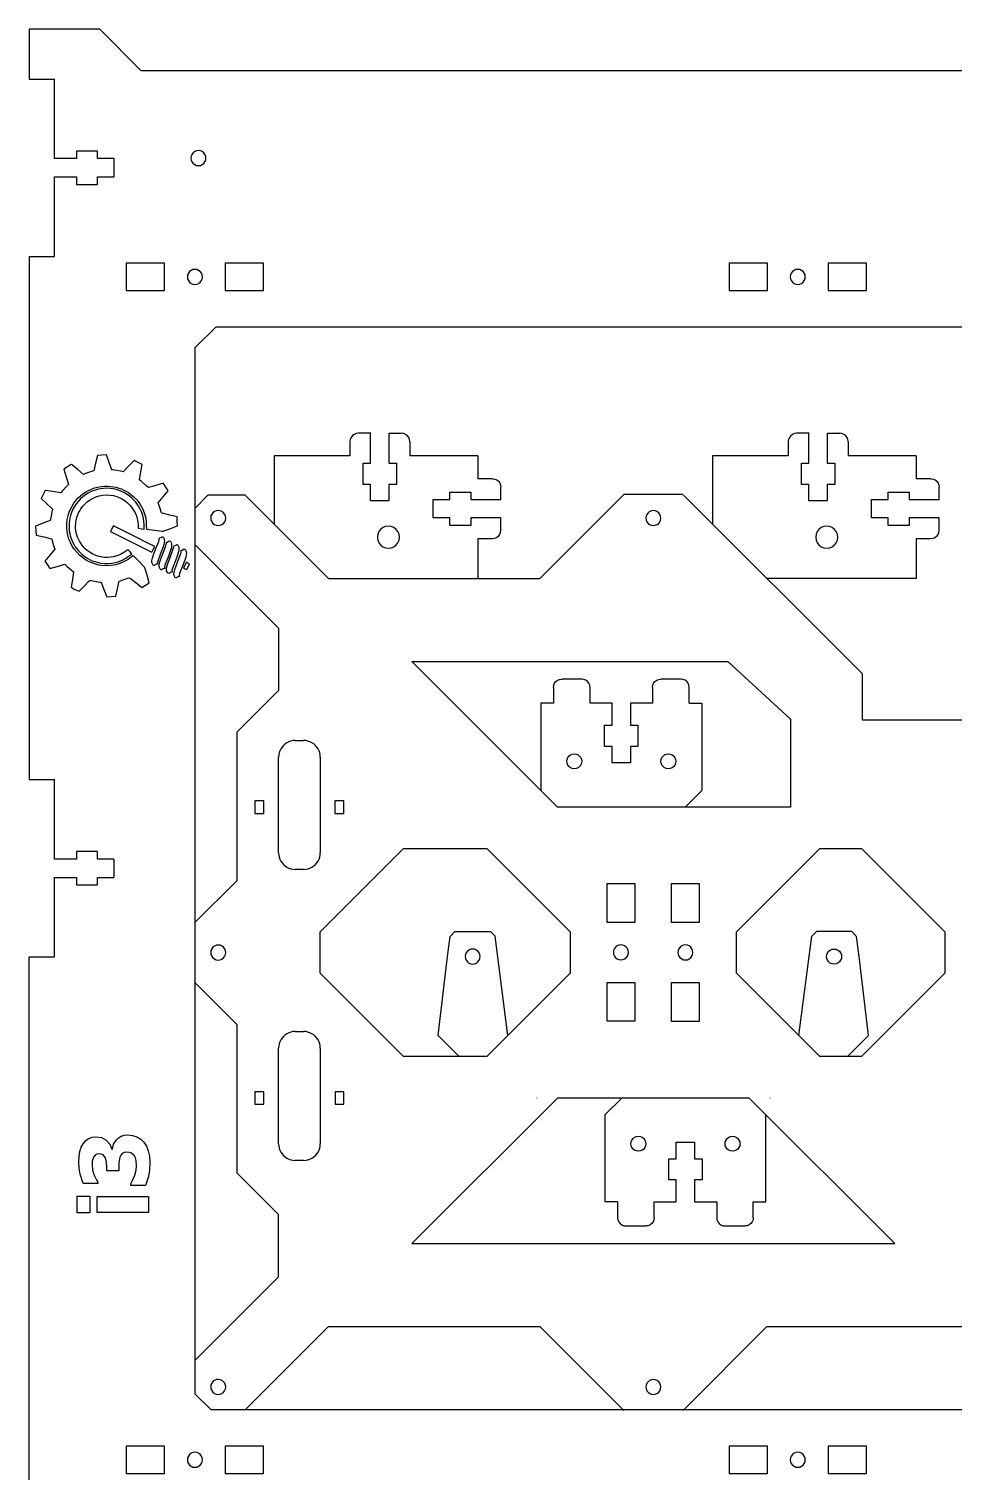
# Model space of a CAD drawing. Extents: x 0 to 941, y 0 to 539.
# Drawn here: x 0.1 to 222.3, y 190.6 to 538.9 of the extents above; entities that cross this region are included whole.
import ezdxf

# ---------------------------------------------------------------- set-up
doc = ezdxf.new("R2010")
doc.units = 0
doc.layers.add('Layer_1', color=7, linetype='CONTINUOUS')

msp = doc.modelspace()

# ---------------------------------------------------------------- linework, layer by layer
at = {"layer": 'Layer_1', "color": 2}
for points in [[(27.096156, 528.930679), (17.116129, 538.930603), (0.154234, 538.919879), (0.150001, 526.930683), (6.237817, 526.930683)], [(6.23793, 507.830843), (6.23793, 526.930683)], [(301.047404, 528.930679), (27.096156, 528.930679)], [(16.617132, 509.630828), (11.52731, 509.630828)], [(11.52731, 509.630828), (11.52731, 507.830843)], [(16.617132, 507.830843), (16.617132, 509.630828)], [(11.52731, 507.830843), (6.23793, 507.830843)], [(20.55924, 507.830843), (16.617132, 507.830843)], [(20.55924, 503.430886), (20.55924, 507.830843)], [(6.23793, 503.430886), (11.52731, 503.430886)], [(6.23793, 484.331017), (6.23793, 503.430886)], [(11.52731, 503.430886), (11.52731, 501.630901)], [(11.52731, 501.630901), (16.617132, 501.630901)], [(16.617132, 501.630901), (16.617132, 503.430886)], [(16.617132, 503.430886), (20.55924, 503.430886)], [(0.158581, 484.309117), (0.14193, 358.756605), (6.230253, 358.756605)], [(0.150114, 484.331017), (6.23793, 484.331017)], [(40.070165, 462.431193), (45.060164, 467.431155)], [(45.060164, 467.431155), (320.998201, 467.431155)], [(320.998201, 198.783286), (320.998201, 207.433227), (43.90105, 207.433227), (40.070165, 211.223669), (40.070165, 462.431193)], [(6.230338, 339.65924), (6.230338, 358.75908)], [(16.60954, 341.459225), (11.519718, 341.459225)], [(11.519718, 341.459225), (11.519718, 339.65924)], [(16.60954, 339.65924), (16.60954, 341.459225)], [(11.519718, 339.65924), (6.230338, 339.65924)], [(20.551648, 339.65924), (16.60954, 339.65924)], [(20.551648, 339.65924), (20.551648, 337.459233), (20.551648, 335.259254)], [(0.158581, 190.587863), (0.141083, 316.16106), (6.23031, 316.158238), (6.23031, 335.258077)], [(6.230338, 335.259254), (11.519718, 335.259254)], [(11.519718, 335.259254), (11.519718, 333.459269)], [(16.60954, 333.459269), (16.60954, 335.259254)], [(16.60954, 335.259254), (20.551648, 335.259254)], [(11.519718, 333.459269), (16.60954, 333.459269)]]:
    msp.add_lwpolyline(points, dxfattribs=at)
at = {"layer": 'Layer_1', "color": 7}
for points in [[(39.28079, 508.831349), (39.101155, 508.39684)], [(39.56654, 509.204503), (39.28079, 508.831349)], [(39.938932, 509.490846), (39.56654, 509.204503)], [(40.372623, 509.670819), (39.938932, 509.490846)], [(40.838007, 509.732231), (40.372623, 509.670819)], [(41.303392, 509.670819), (40.838007, 509.732231)], [(41.737054, 509.490846), (41.303392, 509.670819)], [(42.109475, 509.204503), (41.737054, 509.490846)], [(42.395225, 508.831349), (42.109475, 509.204503)], [(42.574859, 508.39684), (42.395225, 508.831349)], [(39.101155, 508.39684), (39.039885, 507.930496)], [(39.039885, 507.930496), (39.101155, 507.46418)], [(39.101155, 507.46418), (39.28079, 507.029642)], [(39.28079, 507.029642), (39.56654, 506.656488)], [(39.56654, 506.656488), (39.938932, 506.370174)], [(39.938932, 506.370174), (40.372623, 506.190172)], [(40.372623, 506.190172), (40.838007, 506.128789)], [(40.838007, 506.128789), (41.303392, 506.190172)], [(41.303392, 506.190172), (41.737054, 506.370174)], [(41.737054, 506.370174), (42.109475, 506.656488)], [(42.109475, 506.656488), (42.395225, 507.029642)], [(42.395225, 507.029642), (42.574859, 507.46418)], [(42.63613, 507.930496), (42.574859, 508.39684)], [(42.574859, 507.46418), (42.63613, 507.930496)], [(32.690731, 482.731043), (23.509111, 482.731043), (23.509111, 476.131107)], [(32.690731, 476.131107), (32.690731, 482.731043)], [(39.077082, 480.991397), (38.704689, 480.705082), (38.418911, 480.331928), (38.239277, 479.897391), (38.178006, 479.431075)], [(39.976129, 481.232781), (39.510744, 481.171398), (39.077082, 480.991397)], [(41.774251, 479.431075), (41.712981, 479.897391), (41.533346, 480.331928), (41.247596, 480.705082), (40.875204, 480.991397), (40.441541, 481.171398), (39.976129, 481.232781)], [(47.261554, 476.131107), (56.443146, 476.131107), (56.443146, 482.731043), (47.261554, 482.731043), (47.261554, 476.131107)], [(168.304069, 476.131107), (177.485689, 476.131107), (177.485689, 482.731043), (168.304069, 482.731043), (168.304069, 476.131107)], [(183.872039, 480.991397), (183.499619, 480.705082), (183.213841, 480.331928), (183.034263, 479.897391), (182.972992, 479.431075)], [(184.305674, 481.171398), (183.872039, 480.991397)], [(184.771115, 477.629368), (185.236471, 477.690751), (185.670134, 477.870753), (186.042526, 478.157067), (186.328304, 478.530221), (186.507938, 478.964759), (186.569209, 479.431075), (186.507938, 479.897391), (186.328304, 480.331928), (186.042526, 480.705082), (185.670134, 480.991397), (185.236471, 481.171398), (184.771115, 481.232781), (184.305674, 481.171398)], [(192.056484, 482.731043), (192.056484, 476.131107), (201.238104, 476.131107)], [(201.238104, 482.731043), (192.056512, 482.731043)], [(201.238104, 476.131107), (201.238104, 482.731043)], [(38.178006, 479.431075), (38.239277, 478.964759)], [(38.239277, 478.964759), (38.418911, 478.530221)], [(38.418911, 478.530221), (38.704689, 478.157067), (39.077082, 477.870753)], [(39.077082, 477.870753), (39.510744, 477.690751)], [(39.510744, 477.690751), (39.976129, 477.629368)], [(39.976129, 477.629368), (40.441541, 477.690751)], [(40.441541, 477.690751), (40.875204, 477.870753)], [(40.875204, 477.870753), (41.247596, 478.157067)], [(41.247596, 478.157067), (41.533346, 478.530221)], [(41.533346, 478.530221), (41.712981, 478.964759)], [(41.712981, 478.964759), (41.774251, 479.431075)], [(182.972964, 479.431075), (183.034263, 478.964759)], [(183.034263, 478.964759), (183.213841, 478.530221), (183.499619, 478.157067), (183.872039, 477.870753), (184.305674, 477.690751)], [(184.305674, 477.690751), (184.771115, 477.629368)], [(23.509111, 476.131107), (32.690731, 476.131107)], [(43.842996, 421.981962), (43.781698, 421.517029), (43.842996, 421.052096), (44.022828, 420.618856), (44.308889, 420.246775), (44.681676, 419.961307)], [(43.842996, 421.981962), (44.022828, 422.415229)], [(45.115847, 423.252244), (44.681676, 423.072779), (44.308889, 422.787283), (44.022828, 422.415229)], [(44.681676, 419.961307), (45.115847, 419.781842), (45.581655, 419.720628), (46.047491, 419.781842), (46.481661, 419.961307), (46.854449, 420.246775), (47.140481, 420.618856), (47.320313, 421.052096), (47.38164, 421.517029), (47.320313, 421.981962), (47.140481, 422.415229), (46.854449, 422.787283), (46.481661, 423.072779), (46.047491, 423.252244), (45.581655, 423.31343), (45.162385, 423.253147), (45.115847, 423.253147)], [(149.191218, 423.072779), (148.818431, 422.787283), (148.53237, 422.415229), (148.352538, 421.981962), (148.291211, 421.517029), (148.352538, 421.052096), (148.53237, 420.618856), (148.818431, 420.246775), (149.191218, 419.961307), (149.625332, 419.781842), (150.091196, 419.720628), (150.557089, 419.781842), (150.991203, 419.961307), (151.36399, 420.246775), (151.650023, 420.618856), (151.829855, 421.052096)], [(149.191218, 423.072779), (149.625332, 423.252244)], [(151.829855, 421.052096), (151.891182, 421.517029), (151.829855, 421.981962), (151.650023, 422.415229), (151.36399, 422.787283), (151.024816, 423.040549), (150.991203, 423.072779), (150.557089, 423.252244), (150.091196, 423.31343), (149.625332, 423.252244)], [(84.157058, 418.267), (83.892672, 417.627456)], [(85.764031, 419.502541), (85.125758, 419.237619), (84.577626, 418.816233), (84.157058, 418.267)], [(86.449013, 419.592936), (85.764031, 419.502541)], [(87.134023, 419.502541), (86.449013, 419.592936)], [(87.772296, 419.237619), (87.134023, 419.502541)], [(88.3204, 418.816233), (87.772296, 419.237619)], [(88.740968, 418.267), (88.3204, 418.816233)], [(89.005354, 417.627456), (88.740968, 418.267)], [(189.427601, 418.263551), (189.163215, 417.624007)], [(191.034574, 419.499091), (190.3963, 419.234169), (189.848168, 418.812783), (189.427601, 418.263551)], [(191.719556, 419.589487), (191.034574, 419.499091)], [(192.404565, 419.499091), (191.719556, 419.589487)], [(193.042839, 419.234169), (192.404565, 419.499091)], [(193.590943, 418.812783), (193.042839, 419.234169)], [(194.01151, 418.263551), (193.590943, 418.812783)], [(194.275896, 417.624007), (194.01151, 418.263551)], [(83.892672, 417.627456), (83.802474, 416.941092)], [(83.802474, 416.941092), (83.892672, 416.254755)], [(83.892672, 416.254755), (84.157058, 415.615212)], [(84.157058, 415.615212), (84.577626, 415.065979), (85.125758, 414.644593), (85.764031, 414.379671), (86.449013, 414.289275)], [(87.134023, 414.379671), (87.772296, 414.644593)], [(87.772296, 414.644593), (88.3204, 415.065979), (88.740968, 415.615212)], [(88.740968, 415.615212), (89.005354, 416.254755)], [(89.005354, 416.254755), (89.095552, 416.941092), (89.005354, 417.627456)], [(189.163215, 417.624007), (189.073017, 416.937642)], [(189.073017, 416.937642), (189.163215, 416.251306)], [(189.163215, 416.251306), (189.427601, 415.611762)], [(189.427601, 415.611762), (189.848168, 415.06253), (190.3963, 414.641144), (191.034574, 414.376222), (191.719556, 414.285826)], [(192.404565, 414.376222), (193.042839, 414.641144)], [(193.042839, 414.641144), (193.590943, 415.06253), (194.01151, 415.611762)], [(194.01151, 415.611762), (194.275896, 416.251306)], [(194.275896, 416.251306), (194.366094, 416.937642), (194.275896, 417.624007)], [(86.449013, 414.289275), (87.134023, 414.379671)], [(191.719556, 414.285826), (192.404565, 414.376222)], [(64.091933, 368.12064), (63.569794, 368.086491), (63.056629, 367.984637), (62.56116, 367.816743), (62.091909, 367.585829), (61.656891, 367.295704), (61.263502, 366.951421), (60.918485, 366.558822), (60.627853, 366.124651), (60.396402, 365.656304), (60.228198, 365.161822), (60.126174, 364.649702), (60.091913, 364.128606)], [(64.091933, 368.12064), (66.091844, 368.12064)], [(68.920304, 366.951421), (68.526914, 367.295704), (68.091897, 367.585829), (67.622618, 367.816743), (67.127148, 367.984637), (66.61404, 368.086491), (66.091844, 368.12064)], [(69.265264, 366.558822), (68.920304, 366.951421)], [(69.555953, 366.124651), (69.265264, 366.558822)], [(69.787403, 365.656304), (69.555953, 366.124651)], [(60.091913, 341.174626), (60.091913, 364.128606)], [(69.955551, 365.161822), (69.787403, 365.656304)], [(70.091864, 364.128606), (70.057631, 364.649702), (69.955551, 365.161822)], [(70.091864, 364.128606), (70.091864, 341.174626)], [(132.363662, 361.852654), (131.990874, 361.567186), (131.556732, 361.387721), (131.090868, 361.326507), (130.625003, 361.387721), (130.190889, 361.567186), (129.818074, 361.852654), (129.532041, 362.224707), (129.352209, 362.657946), (129.290882, 363.122908), (129.352209, 363.58784)], [(129.352209, 363.58784), (129.532041, 364.021108)], [(129.532041, 364.021108), (129.818074, 364.393162), (130.190889, 364.678629), (130.625003, 364.858094), (131.090868, 364.919308), (131.556732, 364.858094), (131.990874, 364.678629)], [(131.990874, 364.678629), (132.363662, 364.393162)], [(132.363662, 364.393162), (132.649694, 364.021108), (132.829526, 363.58784), (132.890853, 363.122908)], [(132.829526, 362.657946), (132.649694, 362.224707), (132.363662, 361.852654)], [(132.890853, 363.122908), (132.829526, 362.657946)], [(155.249513, 364.021108), (155.429345, 363.58784), (155.490672, 363.122908), (155.429345, 362.657946), (155.249513, 362.224707), (154.963481, 361.852654), (154.590665, 361.567186), (154.156523, 361.387721), (153.690659, 361.326507), (153.224794, 361.387721), (152.79068, 361.567186), (152.417865, 361.852654), (152.131832, 362.224707), (151.952, 362.657946), (151.890674, 363.122908), (151.952, 363.58784)], [(151.952, 363.58784), (152.131832, 364.021108)], [(152.131832, 364.021108), (152.417865, 364.393162), (152.79068, 364.678629), (153.224794, 364.858094), (153.690659, 364.919308), (154.156523, 364.858094), (154.590665, 364.678629)], [(154.590665, 364.678629), (154.963481, 364.393162)], [(154.963481, 364.393162), (155.249513, 364.021108)], [(56.526453, 353.647582), (54.391808, 353.647582)], [(54.391808, 353.647582), (54.391808, 350.622084)], [(56.526453, 350.622084), (56.526453, 353.647582)], [(75.746887, 353.653438), (73.612242, 353.653438)], [(73.612242, 353.653438), (73.612242, 350.62794)], [(75.746887, 350.62794), (75.746887, 353.653438)], [(54.391808, 350.622084), (56.526453, 350.622084)], [(73.612242, 350.62794), (75.746887, 350.62794)], [(60.091913, 341.174626), (60.126174, 340.65356), (60.228198, 340.141411), (60.396402, 339.646929), (60.627853, 339.17861), (60.918485, 338.744439), (61.263502, 338.35184), (61.656891, 338.007529), (62.091909, 337.717432), (62.56116, 337.48649), (63.056629, 337.318652), (63.569794, 337.216742), (64.091933, 337.182621)], [(66.091844, 337.182621), (66.61404, 337.216742), (67.127148, 337.318652), (67.622618, 337.48649), (68.091897, 337.717432), (68.526914, 338.007529), (68.920304, 338.35184), (69.265264, 338.744439), (69.555953, 339.17861), (69.787375, 339.646929), (69.955551, 340.141411), (70.057631, 340.65356), (70.091864, 341.174626)], [(66.091844, 337.182621), (64.091933, 337.182621)], [(145.689376, 333.716086), (138.889458, 333.716086), (138.889458, 324.534494)], [(145.689376, 324.534494), (145.689376, 333.716086)], [(154.386844, 324.519451), (161.186791, 324.519451), (161.186791, 333.701043), (154.386844, 333.701043), (154.386844, 324.519451)], [(138.889458, 324.534494), (145.689376, 324.534494)], [(43.837916, 316.770053), (44.012866, 316.33481), (44.29475, 315.959596), (44.664291, 315.669979), (45.096402, 315.48566), (45.561589, 315.419281), (46.028074, 315.475274), (46.46422, 315.649885), (46.840168, 315.931204), (47.130349, 316.30004), (47.315007, 316.731248), (47.381555, 317.195475), (47.325421, 317.661085), (47.150443, 318.0963), (46.868588, 318.471515), (46.499046, 318.761159), (46.066936, 318.94545), (45.601805, 319.011857), (45.135264, 318.955836), (44.699118, 318.781225), (44.323169, 318.499934), (44.03296, 318.131098), (43.848387, 317.699891), (43.781782, 317.235664), (43.837916, 316.770053)], [(105.130515, 317.146651), (104.950288, 316.712395)], [(105.417197, 317.519523), (105.130515, 317.146651)], [(105.790831, 317.80564), (105.417197, 317.519523)], [(106.225933, 317.985528), (105.790831, 317.80564)], [(106.692813, 318.046855), (106.225933, 317.985528)], [(107.15975, 317.985528), (106.692813, 318.046855)], [(107.594852, 317.80564), (107.15975, 317.985528)], [(107.968486, 317.519523), (107.594852, 317.80564)], [(108.255167, 317.146651), (107.968486, 317.519523)], [(108.435394, 316.712395), (108.255167, 317.146651)], [(140.548981, 317.71403), (140.487739, 317.249097)], [(140.487739, 317.249097), (140.549094, 316.784136)], [(140.728728, 318.147326), (140.548953, 317.71403)], [(141.01476, 318.519408), (140.728728, 318.147326)], [(141.387463, 318.804932), (141.01476, 318.519408)], [(141.821577, 318.984454), (141.387463, 318.804932)], [(142.287413, 319.045752), (141.821577, 318.984454)], [(142.753306, 318.984623), (142.28747, 319.045752)], [(143.560292, 318.519775), (143.187505, 318.805186), (142.753306, 318.984623)], [(143.846409, 318.147749), (143.560292, 318.519775)], [(144.026297, 317.71451), (143.846409, 318.147749)], [(144.087681, 317.249605), (144.026297, 317.71451)], [(144.026438, 316.784644), (144.087681, 317.249605)], [(156.046396, 317.698988), (155.985097, 317.234027)], [(155.985097, 317.234027), (156.046509, 316.769122)], [(156.226143, 318.132284), (156.046396, 317.698988)], [(156.512119, 318.504365), (156.226143, 318.132284)], [(156.884878, 318.78989), (156.512119, 318.504365)], [(157.318964, 318.969439), (156.884878, 318.78989)], [(157.784828, 319.03071), (157.318964, 318.969439)], [(158.250749, 318.969552), (157.784828, 319.03071)], [(158.684863, 318.790144), (158.250721, 318.969552)], [(159.057707, 318.504732), (158.684863, 318.790144)], [(159.343796, 318.132735), (159.057707, 318.504732)], [(159.523712, 317.699496), (159.343796, 318.132735)], [(159.585067, 317.234563), (159.523712, 317.699496)], [(159.523825, 316.769602), (159.585067, 317.234563)], [(191.74793, 316.716629), (191.928157, 317.150856)], [(191.928157, 317.150856), (192.214867, 317.523756)], [(192.214867, 317.523756), (192.588473, 317.809873)], [(192.588473, 317.809873), (193.023575, 317.989733)], [(193.023575, 317.989733), (193.490483, 318.051088)], [(193.490483, 318.051088), (193.95742, 317.989733)], [(193.95742, 317.989733), (194.392522, 317.809873)], [(194.392522, 317.809873), (194.766156, 317.523756)], [(194.766156, 317.523756), (195.052837, 317.150856)], [(195.052837, 317.150856), (195.233036, 316.716629)], [(104.950288, 316.712395), (104.888792, 316.246418)], [(104.888792, 316.246418), (104.950288, 315.780441)], [(104.950288, 315.780441), (105.130515, 315.346214)], [(105.130515, 315.346214), (105.417197, 314.973342)], [(105.417197, 314.973342), (105.790831, 314.687169)], [(105.790831, 314.687169), (106.225933, 314.507337)], [(106.225933, 314.507337), (106.692813, 314.445982)], [(106.692813, 314.445982), (107.15975, 314.507337)], [(107.15975, 314.507337), (107.594852, 314.687169)], [(107.594852, 314.687169), (107.968486, 314.973342)], [(107.968486, 314.973342), (108.255167, 315.346214)], [(108.255167, 315.346214), (108.435394, 315.780441)], [(108.49689, 316.246418), (108.435394, 316.712395)], [(108.435394, 315.780441), (108.49689, 316.246418)], [(140.549094, 316.784136), (140.728982, 316.350925)], [(140.728982, 316.350925), (141.015127, 315.978928)], [(141.015127, 315.978928), (141.387915, 315.693488)], [(141.387915, 315.693488), (141.822085, 315.51408)], [(141.822085, 315.51408), (142.287978, 315.45295)], [(142.287978, 315.45295), (142.753814, 315.514221)], [(142.753814, 315.514221), (143.1879, 315.693742)], [(143.1879, 315.693742), (143.560659, 315.979295)], [(143.560659, 315.979295), (143.846663, 316.351377)], [(143.846663, 316.351377), (144.026438, 316.784644)], [(156.046509, 316.769122), (156.226397, 316.335883)], [(156.226397, 316.335883), (156.512486, 315.963886)], [(156.512486, 315.963886), (156.88533, 315.678446)], [(156.88533, 315.678446), (157.319472, 315.499037)], [(157.319472, 315.499037), (157.785336, 315.43788)], [(157.785336, 315.43788), (158.2512, 315.49915)], [(158.2512, 315.49915), (158.685315, 315.6787)], [(158.685315, 315.6787), (159.058074, 315.964224)], [(159.058074, 315.964224), (159.34405, 316.336334)], [(159.34405, 316.336334), (159.523825, 316.769602)], [(191.686462, 316.250652), (191.74793, 316.716629)], [(191.74793, 315.784674), (191.686462, 316.250652)], [(191.928157, 315.350419), (191.74793, 315.784674)], [(192.214867, 314.977547), (191.928157, 315.350419)], [(192.588473, 314.69143), (192.214867, 314.977547)], [(193.023575, 314.511542), (192.588473, 314.69143)], [(193.490483, 314.450215), (193.023575, 314.511542)], [(193.95742, 314.511542), (193.490483, 314.450215)], [(194.392522, 314.69143), (193.95742, 314.511542)], [(194.766156, 314.977547), (194.392522, 314.69143)], [(195.052837, 315.350419), (194.766156, 314.977547)], [(195.233036, 315.784674), (195.052837, 315.350419)], [(195.233036, 316.716629), (195.29456, 316.250652)], [(195.29456, 316.250652), (195.233036, 315.784674)], [(145.689376, 309.963672), (138.889458, 309.963672)], [(138.889458, 309.963672), (138.889458, 300.782052)], [(145.689376, 300.782052), (145.689376, 309.963672)], [(154.386844, 309.948629), (154.386844, 300.767037)], [(161.186791, 309.948629), (154.386844, 309.948629)], [(154.386844, 300.767037), (161.186791, 300.767037), (161.186791, 309.948629)], [(138.889458, 300.782052), (145.689376, 300.782052)], [(60.627853, 296.257521), (60.396402, 295.789202)], [(61.263502, 297.08432), (60.918485, 296.69172), (60.627853, 296.257521)], [(62.091909, 297.718699), (61.656891, 297.428602), (61.263502, 297.08432)], [(62.56116, 297.949669), (62.091909, 297.718699)], [(63.056629, 298.117507), (62.56116, 297.949669)], [(63.569794, 298.219389), (63.056629, 298.117507)], [(64.091933, 298.253538), (63.569794, 298.219389)], [(64.091933, 298.253538), (66.091844, 298.253538)], [(66.61404, 298.219389), (66.091844, 298.253538)], [(67.127148, 298.117507), (66.61404, 298.219389)], [(67.622618, 297.949669), (67.127148, 298.117507)], [(68.091897, 297.718699), (67.622618, 297.949669)], [(68.920304, 297.08432), (68.526914, 297.428602), (68.091897, 297.718699)], [(69.265264, 296.69172), (68.920304, 297.08432)], [(69.555953, 296.257521), (69.265264, 296.69172)], [(69.787403, 295.789202), (69.555953, 296.257521)], [(60.126174, 294.782572), (60.091913, 294.261533)], [(60.091913, 271.307496), (60.091913, 294.261533)], [(60.228198, 295.294748), (60.126174, 294.782572)], [(60.396402, 295.789202), (60.228198, 295.294748)], [(70.091864, 294.261533), (70.057631, 294.782572), (69.955551, 295.294748), (69.787403, 295.789202)], [(70.091864, 294.261533), (70.091864, 271.307496)], [(56.544605, 283.802606), (54.409961, 283.802606)], [(54.409961, 283.802606), (54.409961, 280.777107)], [(56.544605, 280.777107), (56.544605, 283.802606)], [(75.765039, 283.808462), (73.630395, 283.808462)], [(73.630395, 283.808462), (73.630395, 280.782964)], [(75.765039, 280.782964), (75.765039, 283.808462)], [(122.16178, 282.285518), (122.09145, 282.285518)], [(178.161357, 282.285518), (178.090999, 282.285518)], [(54.409961, 280.777107), (56.544605, 280.777107)], [(73.630395, 280.782964), (75.765039, 280.782964)], [(144.935279, 270.412598), (144.755475, 270.845866), (144.69412, 271.310798), (144.755475, 271.77576), (144.935279, 272.209024), (145.221367, 272.581052), (145.594155, 272.866548), (146.028269, 273.045985), (146.494161, 273.107228), (146.960026, 273.045985), (147.39414, 272.866548), (147.766955, 272.581052), (148.052988, 272.209024), (148.23282, 271.77576), (148.294146, 271.310798), (148.23282, 270.845866)], [(167.293939, 271.310798), (167.355266, 271.77576)], [(167.355266, 271.77576), (167.535098, 272.209024), (167.821158, 272.581052)], [(167.821158, 272.581052), (168.193946, 272.866548), (168.62806, 273.045985), (169.093952, 273.107228), (169.559817, 273.045985), (169.993931, 272.866548), (170.366746, 272.581052), (170.652779, 272.209024), (170.832611, 271.77576), (170.893909, 271.310798), (170.832611, 270.845866)], [(60.091913, 271.307496), (60.126174, 270.786458)], [(60.126174, 270.786458), (60.228198, 270.274306)], [(60.228198, 270.274281), (60.396402, 269.779828)], [(60.396402, 269.779828), (60.627853, 269.311508)], [(60.627853, 269.311508), (60.918485, 268.877337)], [(60.918485, 268.877337), (61.263502, 268.484738)], [(61.263502, 268.484738), (61.656891, 268.140452), (62.091909, 267.850331)], [(68.526914, 268.140452), (68.920304, 268.484738)], [(68.920304, 268.484738), (69.265264, 268.877337)], [(69.265264, 268.877337), (69.555953, 269.311508)], [(69.555953, 269.311508), (69.787403, 269.779828)], [(69.787403, 269.779828), (69.955551, 270.274281)], [(69.955551, 270.274281), (70.057631, 270.786458)], [(70.057631, 270.786458), (70.091864, 271.307496)], [(145.221367, 270.040573), (144.935279, 270.412598)], [(145.594155, 269.755077), (145.221339, 270.040573)], [(148.052988, 270.412598), (147.766927, 270.040573), (147.39414, 269.755077), (146.960026, 269.575612), (146.494161, 269.514398), (146.028269, 269.575612), (145.594155, 269.755077)], [(148.23282, 270.845866), (148.052988, 270.412598)], [(167.821158, 270.040573), (167.535098, 270.412598), (167.355266, 270.845866), (167.293939, 271.310798)], [(168.193946, 269.755077), (167.821158, 270.040573)], [(170.652779, 270.412598), (170.366746, 270.040573), (169.993931, 269.755077), (169.559817, 269.575612), (169.093952, 269.514398), (168.62806, 269.575612), (168.193946, 269.755077)], [(170.832582, 270.845866), (170.652779, 270.412598)], [(62.091909, 267.850331), (62.56116, 267.619388), (63.056629, 267.451522)], [(63.056629, 267.451522), (63.569794, 267.349668)], [(63.569794, 267.349668), (64.091933, 267.315491)], [(66.091844, 267.315491), (64.091933, 267.315491)], [(66.091844, 267.315491), (66.61404, 267.349668)], [(66.61404, 267.349668), (67.127148, 267.451522)], [(67.127148, 267.451522), (67.622618, 267.619388)], [(67.622618, 267.619388), (68.091897, 267.850331)], [(68.091897, 267.850331), (68.526914, 268.140452)], [(45.096402, 211.204944), (45.561589, 211.138537), (46.028046, 211.19453), (46.46422, 211.369141), (46.840168, 211.650432), (47.130349, 212.019268), (47.315007, 212.450504), (47.381555, 212.914731), (47.325421, 213.380313), (47.150443, 213.815584), (46.868588, 214.190799), (46.499046, 214.480415), (46.066936, 214.664678), (45.601805, 214.731113), (45.135264, 214.675092), (44.699118, 214.500481), (44.323169, 214.219162), (44.03296, 213.850354), (43.848387, 213.419118), (43.781782, 212.954891), (43.837916, 212.489309), (44.012866, 212.054066), (44.29475, 211.678852), (44.664291, 211.389207), (45.096402, 211.204944)], [(148.818431, 214.184336), (148.532398, 213.812282), (148.352538, 213.379043), (148.29124, 212.914082), (148.352538, 212.449149), (148.532398, 212.015881), (148.818431, 211.643856), (149.157577, 211.39059), (149.191218, 211.35836), (149.625332, 211.178895), (150.091196, 211.117681), (150.557089, 211.178895)], [(150.991203, 211.35836), (151.364019, 211.643856), (151.650051, 212.015881), (151.829855, 212.449149), (151.891182, 212.914082), (151.829855, 213.379043), (151.650051, 213.812282), (151.364019, 214.184336), (150.991203, 214.469804), (150.557089, 214.649297), (150.091225, 214.710511), (149.625332, 214.649297), (149.191218, 214.469804), (148.818431, 214.184336)], [(150.991203, 211.35836), (150.557089, 211.178895)], [(23.509111, 198.733276), (23.509111, 192.133283)], [(32.690731, 198.733276), (23.509111, 198.733276)], [(32.690731, 192.133283), (32.690731, 198.733276)], [(47.261554, 192.133283), (56.443146, 192.133283), (56.443146, 198.733276), (47.261554, 198.733276), (47.261554, 192.133283)], [(177.485689, 198.733276), (168.304069, 198.733276)], [(168.304069, 198.733276), (168.304069, 192.133283)], [(177.485689, 192.133283), (177.485689, 198.733276)], [(192.056484, 198.733276), (192.056484, 192.133283)], [(201.238104, 198.733276), (192.056512, 198.733276)], [(201.238104, 192.133283), (201.238104, 198.733276)], [(38.239277, 195.899624), (38.178006, 195.433308)], [(38.178006, 195.433308), (38.239277, 194.966992)], [(38.418911, 196.334161), (38.239277, 195.899624)], [(38.704689, 196.707287), (38.418911, 196.334161)], [(39.077082, 196.99363), (38.704689, 196.707287)], [(39.510744, 197.173631), (39.077082, 196.99363)], [(39.976129, 197.235015), (39.510744, 197.173631)], [(40.441541, 197.173631), (39.976129, 197.235015)], [(40.875204, 196.99363), (40.441541, 197.173631)], [(41.247596, 196.707287), (40.875204, 196.99363)], [(41.533346, 196.334161), (41.247596, 196.707287)], [(41.712981, 195.899624), (41.533346, 196.334161)], [(41.774251, 195.433308), (41.712981, 195.899624)], [(41.712981, 194.966992), (41.774251, 195.433308)], [(182.972964, 195.433308), (183.034263, 194.966992), (183.213841, 194.532455), (183.499619, 194.1593), (183.872039, 193.872958), (184.305674, 193.692985), (184.771115, 193.631601)], [(184.305674, 197.173631), (183.872039, 196.99363), (183.499619, 196.707287), (183.213841, 196.334161), (183.034263, 195.899624), (182.972992, 195.433308)], [(184.771115, 197.235015), (184.305674, 197.173631)], [(186.569209, 195.433308), (186.507938, 195.899624), (186.328304, 196.334161), (186.042526, 196.707287), (185.670134, 196.99363), (185.236471, 197.173631), (184.771115, 197.235015)], [(185.236471, 193.692985), (185.670134, 193.872958), (186.042526, 194.1593), (186.328304, 194.532455), (186.507938, 194.966992), (186.569209, 195.433308)], [(23.509111, 192.133283), (32.690731, 192.133283)], [(38.239277, 194.966992), (38.418911, 194.532455)], [(38.418911, 194.532455), (38.704689, 194.1593)], [(38.704689, 194.1593), (39.077082, 193.872958)], [(39.077082, 193.872958), (39.510744, 193.692985)], [(39.510744, 193.692985), (39.976129, 193.631601)], [(39.976129, 193.631601), (40.441541, 193.692985)], [(40.441541, 193.692985), (40.875204, 193.872958)], [(40.875204, 193.872958), (41.247596, 194.1593)], [(41.247596, 194.1593), (41.533346, 194.532455)], [(41.533346, 194.532455), (41.712981, 194.966992)], [(168.304069, 192.133283), (177.485689, 192.133283)], [(184.771115, 193.631601), (185.236471, 193.692985)], [(192.056484, 192.133283), (201.238104, 192.133283)]]:
    msp.add_lwpolyline(points, dxfattribs=at)
at = {"layer": 'Layer_1', "color": 5}
for points in [[(77.286076, 440.407316), (77.218032, 439.889664), (77.218032, 436.441462)], [(77.485438, 440.889662), (77.286076, 440.407316)], [(77.802655, 441.30388), (77.485438, 440.889662)], [(78.216026, 441.621718), (77.802655, 441.30388)], [(78.697469, 441.821504), (78.216026, 441.621718)], [(79.214049, 441.88966), (78.697469, 441.821504)], [(82.20806, 441.88966), (79.214049, 441.88966)], [(86.591196, 441.883957), (86.591196, 434.671909), (88.391182, 434.671909), (88.391182, 429.582116), (86.591196, 429.582116), (86.591196, 425.640007), (82.191211, 425.640007), (82.191211, 429.582116), (80.391226, 429.582116), (80.391226, 434.671909), (82.191211, 434.671909), (82.191211, 441.883957)], [(86.59924, 441.876949), (89.593251, 441.876949)], [(90.109858, 441.808821), (89.593251, 441.876949)], [(90.591273, 441.609007), (90.109858, 441.808821)], [(91.004644, 441.291197), (90.591273, 441.609007)], [(91.321862, 440.876979), (91.004644, 441.291197)], [(91.521224, 440.394633), (91.321862, 440.876979)], [(91.589267, 439.876981), (91.521224, 440.394633)], [(91.589267, 439.876981), (91.589267, 436.441462)], [(182.556618, 440.403867), (182.488575, 439.886215), (182.488575, 436.438013)], [(182.75598, 440.886213), (182.556618, 440.403867)], [(183.073198, 441.300431), (182.75598, 440.886213)], [(183.486569, 441.618269), (183.073198, 441.300431)], [(183.968012, 441.818054), (183.486569, 441.618269)], [(184.484591, 441.886211), (183.968012, 441.818054)], [(187.478602, 441.886211), (184.484591, 441.886211)], [(191.861739, 441.880507), (191.861739, 434.668459), (193.661724, 434.668459), (193.661724, 429.578666), (191.861739, 429.578666), (191.861739, 425.636558), (187.461754, 425.636558), (187.461754, 429.578666), (185.661768, 429.578666), (185.661768, 434.668459), (187.461754, 434.668459), (187.461754, 441.880507)], [(191.869782, 441.8735), (194.863793, 441.8735)], [(195.380401, 441.805371), (194.863793, 441.8735)], [(195.861816, 441.605558), (195.380401, 441.805371)], [(196.275187, 441.287747), (195.861816, 441.605558)], [(196.592404, 440.87353), (196.275187, 441.287747)], [(196.791766, 440.391184), (196.592404, 440.87353)], [(196.85981, 439.873532), (196.791766, 440.391184)], [(196.85981, 439.873532), (196.85981, 436.438013)], [(59.054407, 436.441462), (59.054407, 420.041585)], [(77.218032, 436.441462), (59.054407, 436.441462)], [(107.956463, 436.441462), (91.589267, 436.441462)], [(107.956463, 436.441462), (107.956463, 430.941487)], [(164.32495, 436.438013), (164.32495, 420.038136)], [(182.488575, 436.438013), (164.32495, 436.438013)], [(213.227006, 436.438013), (196.85981, 436.438013)], [(213.227006, 436.438013), (213.227006, 430.938038)], [(111.483846, 430.941487), (107.956463, 430.941487)], [(111.483846, 430.941487), (112.000425, 430.873359)], [(112.000425, 430.873359), (112.48184, 430.673545)], [(112.48184, 430.673545), (112.895211, 430.355735)], [(112.895211, 430.355735), (113.212428, 429.941517)], [(113.212428, 429.941517), (113.411818, 429.459171)], [(113.411818, 429.459171), (113.479834, 428.941519)], [(113.479834, 425.941525), (113.479834, 428.941519)], [(216.754388, 430.938038), (213.227006, 430.938038)], [(216.754388, 430.938038), (217.270968, 430.869909)], [(217.270968, 430.869909), (217.752382, 430.670096)], [(217.752382, 430.670096), (218.165753, 430.352285)], [(218.165753, 430.352285), (218.482971, 429.938068)], [(218.482971, 429.938068), (218.682361, 429.455722)], [(218.682361, 429.455722), (218.750377, 428.93807)], [(218.750377, 425.938076), (218.750377, 428.93807)], [(113.477858, 421.543397), (106.265811, 421.543397), (106.265811, 419.743412), (101.176018, 419.743412), (101.176018, 421.543397), (97.233909, 421.543397), (97.233909, 425.943382), (101.176018, 425.943382), (101.176018, 427.743367), (106.265811, 427.743367), (106.265811, 425.943382), (113.477858, 425.943382)], [(218.748401, 421.539947), (211.536353, 421.539947), (211.536353, 419.739962), (206.44656, 419.739962), (206.44656, 421.539947), (202.504452, 421.539947), (202.504452, 425.939933), (206.44656, 425.939933), (206.44656, 427.739918), (211.536353, 427.739918), (211.536353, 425.939933), (218.748401, 425.939933)], [(113.380012, 421.541568), (113.380012, 418.541602)], [(218.650555, 421.538119), (218.650555, 418.538153)], [(113.312025, 418.023978), (113.112606, 417.541604)], [(113.380012, 418.541602), (113.312025, 418.023978)], [(218.582567, 418.020529), (218.383149, 417.538155)], [(218.650555, 418.538153), (218.582567, 418.020529)], [(111.900631, 416.609763), (111.384052, 416.541606), (107.956463, 416.541606)], [(107.956463, 416.541606), (107.956463, 407.041696)], [(112.382046, 416.809548), (111.900631, 416.609763)], [(112.795417, 417.127387), (112.382046, 416.809548)], [(113.112606, 417.541604), (112.795417, 417.127387)], [(213.227006, 416.538157), (213.227006, 407.038246), (177.359016, 407.038246)], [(217.171174, 416.606313), (216.654594, 416.538157), (213.227006, 416.538157)], [(217.652589, 416.806099), (217.171174, 416.606313)], [(218.06596, 417.123937), (217.652589, 416.806099)], [(218.383149, 417.538155), (218.06596, 417.123937)], [(126.090906, 380.871779), (126.090906, 377.094912), (123.09094, 377.094912), (123.09094, 356.136892)], [(126.090906, 380.871779), (126.159062, 381.388387)], [(126.159062, 381.388387), (126.358848, 381.869774)], [(126.358848, 381.869774), (126.676686, 382.283173)], [(126.676686, 382.283173), (127.090904, 382.600362)], [(127.090904, 382.600362), (127.57325, 382.799752)], [(127.57325, 382.799752), (128.090902, 382.867796)], [(133.890851, 382.600362), (133.408476, 382.799752), (132.890853, 382.867796), (128.090902, 382.867796)], [(134.30504, 382.283173), (133.890851, 382.600362)], [(149.890678, 380.871779), (149.890678, 377.094912), (144.590742, 377.094912), (144.590742, 371.805502), (146.390727, 371.805502), (146.390727, 366.715709), (144.590742, 366.715709), (144.590742, 362.773601), (140.190756, 362.773601), (140.190756, 366.715709), (138.390771, 366.715709), (138.390771, 371.805502), (140.190756, 371.805502), (140.190756, 377.094912), (134.890849, 377.094912), (134.890849, 380.871779), (134.822692, 381.388387), (134.622879, 381.869774), (134.30504, 382.283173)], [(149.890678, 380.871779), (149.958834, 381.388387)], [(149.958834, 381.388387), (150.158648, 381.869774)], [(150.158648, 381.869774), (150.476458, 382.283173)], [(150.476458, 382.283173), (150.890676, 382.600362)], [(150.890676, 382.600362), (151.37305, 382.799752)], [(151.37305, 382.799752), (151.890674, 382.867796)], [(158.422707, 381.869774), (158.104868, 382.283173), (157.690651, 382.600362), (157.208305, 382.799752), (156.690653, 382.867796), (151.890674, 382.867796)], [(158.622492, 381.388387), (158.422707, 381.869774)], [(158.690649, 377.094912), (158.690649, 380.871779), (158.622492, 381.388387)], [(158.690649, 377.094912), (161.690643, 377.094912)], [(161.690643, 377.094912), (161.690643, 356.136892)], [(157.690651, 352.144915), (161.690643, 356.136892)], [(110.091559, 342.165593), (110.16186, 342.165593)], [(103.454256, 292.261368), (98.391416, 297.314105), (100.679391, 316.246418), (101.278267, 321.086811)], [(102.441587, 322.247873), (101.278267, 321.086811)], [(102.441587, 322.247873), (110.941527, 322.247873)], [(112.073605, 321.118081), (110.941527, 322.247873)], [(115.164249, 297.319411), (112.073605, 321.118081)], [(185.019075, 297.323616), (188.109719, 321.122286)], [(188.109719, 321.122286), (189.241797, 322.252106)], [(197.741709, 322.252106), (189.241797, 322.252106)], [(196.729096, 292.265601), (201.791909, 297.318366), (199.503933, 316.250652), (198.905086, 321.091044)], [(197.741709, 322.252106), (198.905086, 321.091044)], [(142.494141, 282.28882), (138.494177, 278.296814)], [(138.494177, 257.338795), (138.494177, 278.296814)], [(174.093886, 253.561925), (174.093886, 257.338795), (177.093908, 257.338795), (177.093908, 278.296814)], [(150.294114, 253.561925), (150.294114, 257.338795), (155.594078, 257.338795), (155.594078, 262.628175), (153.794121, 262.628175), (153.794121, 267.717997), (155.594078, 267.717997), (155.594078, 271.660105), (159.994064, 271.660105), (159.994064, 267.717997), (161.794021, 267.717997), (161.794021, 262.628175), (159.994064, 262.628175), (159.994064, 257.338795), (165.294, 257.338795), (165.294, 253.561925), (165.362128, 253.045289), (165.561913, 252.563933), (165.879752, 252.150534)], [(141.494171, 257.338795), (138.494177, 257.338795)], [(141.494171, 257.338795), (141.494171, 253.561925), (141.5623, 253.045289)], [(141.562328, 253.045289), (141.762113, 252.563933)], [(141.762113, 252.563933), (142.079952, 252.150534), (142.494141, 251.833345), (142.976544, 251.633926), (143.494167, 251.565911), (148.294146, 251.565911)], [(148.81177, 251.633926), (148.294146, 251.565911)], [(149.294116, 251.833345), (148.81177, 251.633926)], [(149.708334, 252.150534), (149.294116, 251.833345)], [(150.026201, 252.563933), (149.708334, 252.150534)], [(150.225986, 253.045289), (150.026201, 252.563933)], [(150.294114, 253.561925), (150.225986, 253.045289)], [(165.879752, 252.150534), (166.293998, 251.833345)], [(166.293998, 251.833345), (166.776344, 251.633926), (167.293967, 251.565911), (172.093918, 251.565911)], [(172.611542, 251.633926), (172.093918, 251.565911)], [(173.093916, 251.833345), (172.611542, 251.633926)], [(173.508134, 252.150534), (173.093916, 251.833345)], [(173.825944, 252.563933), (173.508106, 252.150534)], [(174.025758, 253.045289), (173.825944, 252.563933)], [(174.093886, 253.561925), (174.025758, 253.045289)]]:
    msp.add_lwpolyline(points, dxfattribs=at)
at = {"layer": 'Layer_1', "color": 1}
for points in [[(35.683947, 421.831924), (33.998488, 422.229891), (32.143225, 422.666359), (31.985936, 422.744572), (31.90972, 422.964412), (31.651825, 423.83396), (31.332729, 424.732308), (31.190564, 425.143691), (32.385976, 426.642363), (33.581388, 428.074406), (32.997989, 428.968923), (32.568735, 429.600751), (32.355937, 429.863696), (30.598448, 429.359944), (28.815585, 428.855934), (28.601064, 429.004631), (28.203294, 429.362138), (27.175195, 430.260443), (26.763538, 430.607106), (26.702956, 430.697329), (26.700268, 430.774255), (27.291962, 434.402386), (25.360431, 435.336068), (24.06534, 433.96804), (22.772438, 432.600328), (22.118362, 432.763512), (21.208988, 432.963566), (20.31184, 433.104766), (20.065345, 433.135515), (19.403282, 434.895803), (18.731426, 436.670424), (16.573863, 436.526013), (16.14231, 434.712055), (15.681169, 432.859783), (15.37296, 432.747926), (14.640594, 432.535964), (13.731187, 432.209475), (13.237045, 432.016276), (11.833583, 433.186334), (10.366773, 434.395124), (10.09706, 434.276374), (9.418753, 433.845815), (8.534081, 433.222757), (9.063589, 431.401431), (9.593093, 429.615127), (9.027589, 429.028584), (8.126072, 428.00371), (7.867616, 427.69358), (7.718064, 427.563474), (5.830794, 427.865501), (4.015522, 428.169433), (3.747964, 427.636665), (3.274866, 426.661823), (3.069331, 426.219748), (4.277674, 425.081765), (5.645957, 423.791066), (5.805901, 423.638351), (5.635022, 422.958431), (5.368103, 421.622568), (5.23504, 420.93133), (4.357994, 420.58423), (1.737673, 419.579478), (1.888161, 417.437477), (3.704197, 416.998517), (5.553349, 416.546569), (5.60602, 416.451704), (5.791016, 415.753448), (6.142609, 414.732194), (6.302649, 414.276583), (6.343383, 414.06018), (5.135231, 412.594853), (3.964079, 411.190085), (4.552989, 410.290806), (5.147313, 409.382171), (6.924017, 409.898182), (8.751511, 410.423552), (9.330912, 409.915899), (10.234026, 409.111882), (10.73796, 408.711741), (10.861971, 408.607963), (10.561215, 406.791701), (10.261286, 404.916043), (11.184552, 404.411298), (12.179511, 403.943418), (13.473911, 405.287446), (14.412004, 406.259346), (14.824817, 406.631474), (15.454979, 406.49193), (16.271562, 406.313218), (17.221137, 406.161991), (17.48402, 406.126465), (18.142387, 404.381696), (18.824457, 402.613229), (19.894629, 402.651515), (20.961735, 402.763511), (21.830356, 406.403791), (22.082361, 406.488186), (22.952317, 406.746158), (23.850857, 407.065321), (24.275104, 407.207486), (24.752642, 406.856474), (25.789123, 406.012554), (27.223647, 404.817622), (28.091077, 405.39458), (28.993362, 406.002752), (28.860677, 406.581582), (28.500406, 407.813556), (28.105588, 409.064059), (27.869246, 409.698464), (26.486903, 411.183768), (25.426562, 412.283092), (25.222562, 412.456682), (25.137442, 412.47378), (24.776983, 412.184579), (23.938617, 411.586631), (22.987199, 411.058289), (21.981621, 410.628392), (20.980786, 410.325774), (20.43237, 410.217095), (19.860702, 410.141302), (18.679984, 410.088035), (17.503335, 410.165317), (16.936755, 410.252707), (16.395453, 410.372489), (15.45196, 410.667849), (14.56121, 411.049231), (13.726627, 411.510756), (12.951631, 412.046548), (12.239647, 412.650736), (11.594096, 413.317451), (11.018401, 414.040811), (10.515984, 414.814947), (10.090263, 415.633979), (9.744666, 416.49204), (9.482609, 417.383255), (9.307521, 418.301744), (9.222813, 419.241637), (9.231924, 420.197063), (9.338261, 421.162143), (9.54525, 422.131004), (9.792422, 422.918614), (10.102672, 423.671884), (10.47251, 424.388251), (10.898451, 425.065147), (11.377021, 425.700008), (11.904735, 426.290276), (12.478102, 426.833388), (13.093647, 427.326776), (13.747881, 427.767876), (14.437325, 428.154126), (15.158496, 428.482966), (15.907902, 428.751829), (16.682072, 428.958152), (17.47752, 429.099371), (18.290753, 429.172928), (19.1183, 429.17624), (19.786637, 429.127874), (20.442076, 429.036278), (21.083038, 428.90248), (21.707939, 428.727517), (22.315204, 428.51241), (22.903245, 428.258197), (23.470487, 427.965909), (24.015352, 427.636569), (24.536249, 427.271215), (25.0316, 426.870872), (25.49983, 426.436578), (25.939356, 425.969356), (26.348593, 425.470237), (26.725963, 424.940253), (27.069885, 424.380441), (27.378781, 423.791819), (27.801814, 422.790293), (28.090525, 421.799514), (28.256071, 420.769864), (28.309612, 419.651734), (28.323604, 418.954116), (28.348996, 418.846301), (28.394492, 418.822617), (30.39273, 418.587331), (32.098152, 418.393162), (32.380686, 418.393162), (32.552775, 418.438945), (34.190612, 419.055552), (35.70296, 419.63165), (35.823284, 419.676709), (35.75639, 420.750361), (35.683932, 421.83215), (35.683932, 421.83215)], [(27.620073, 421.441585), (27.438485, 422.160083), (27.204, 422.852363), (26.918956, 423.516313), (26.585675, 424.14984), (26.206491, 424.750841), (25.783732, 425.317205), (25.319731, 425.846838), (24.81681, 426.337639), (24.277303, 426.787499), (23.703542, 427.194322), (23.097851, 427.556005), (22.462563, 427.87044), (21.80001, 428.13553), (21.112515, 428.349173), (20.402413, 428.509261), (19.672034, 428.613702), (18.864595, 428.6602), (18.067995, 428.634769), (17.285881, 428.539886), (16.521892, 428.378017), (15.779677, 428.151644), (15.062883, 427.863235), (14.375154, 427.515276), (13.720137, 427.110229), (13.101476, 426.650581), (12.522814, 426.138799), (11.987805, 425.57736), (11.500086, 424.968737), (11.063306, 424.315409), (10.681108, 423.619851), (10.357139, 422.884533), (10.095044, 422.111933), (9.942055, 421.518104), (9.841393, 420.948562), (9.785755, 420.348723), (9.767845, 419.663984), (9.779193, 419.012164), (9.8232, 418.461885), (9.91048, 417.925263), (10.051666, 417.314426), (10.218138, 416.744818), (10.424283, 416.189499), (10.668325, 415.650237), (10.948502, 415.128787), (11.263052, 414.626913), (11.6102, 414.146375), (11.988179, 413.688935), (12.395233, 413.25635), (12.829584, 412.850382), (13.289477, 412.472796), (13.77313, 412.125346), (14.278792, 411.809797), (14.804686, 411.527906), (15.349051, 411.281436), (15.910115, 411.072147), (16.486117, 410.901801), (17.374294, 410.719949), (18.272393, 410.627734), (19.172522, 410.624038), (20.066799, 410.707728), (20.94733, 410.877671), (21.806221, 411.132743), (22.635587, 411.471822), (23.427541, 411.893775), (24.074206, 412.337208), (24.719776, 412.833442), (24.849038, 412.943849), (24.359768, 413.460935), (23.870499, 413.978021), (23.606493, 413.753362), (22.910143, 413.244081), (22.108882, 412.802246), (21.242315, 412.446789), (20.350039, 412.196632), (19.764921, 412.11181), (19.062379, 412.068758), (18.357762, 412.070822), (17.766424, 412.1214), (16.97063, 412.285847), (16.205921, 412.529226), (15.4773, 412.848327), (14.789781, 413.239934), (14.148368, 413.700844), (13.558066, 414.227838), (13.023887, 414.817703), (12.550833, 415.467233), (12.260019, 415.952321), (12.008623, 416.45072), (11.796627, 416.960558), (11.624015, 417.479938), (11.490769, 418.00698), (11.396879, 418.539796), (11.342331, 419.076504), (11.3271, 419.615219), (11.351177, 420.154059), (11.414548, 420.691133), (11.517194, 421.224554), (11.659099, 421.752449), (11.84025, 422.272919), (12.060632, 422.784091), (12.320226, 423.28407), (12.619023, 423.770977), (13.023239, 424.293185), (13.554001, 424.861315), (14.126427, 425.39091), (14.655657, 425.797517), (15.412537, 426.239472), (16.202911, 426.589135), (17.019231, 426.845475), (17.853963, 427.007473), (18.699568, 427.074103), (19.548509, 427.044333), (20.393235, 426.91714), (21.22622, 426.691502), (21.929401, 426.41529), (22.599389, 426.069049), (23.230895, 425.657474), (23.818629, 425.185269), (24.357306, 424.657124), (24.841631, 424.077742), (25.26632, 423.451809), (25.626087, 422.784034), (25.933913, 422.059185), (26.144162, 421.370803), (26.271009, 420.660028), (26.328644, 419.867973), (26.36163, 419.261106), (26.408691, 419.062061), (27.128806, 418.973989), (27.795065, 418.887822), (27.768559, 419.875908), (27.72339, 420.783741), (27.620073, 421.441571), (27.620073, 421.441571)], [(25.390378, 417.204072), (20.398597, 419.687984), (20.007182, 419.015802), (19.679527, 418.3201), (29.643362, 413.351853), (29.996247, 413.980378), (30.323863, 414.67202), (28.875798, 415.435663), (25.390378, 417.204072), (25.390378, 417.204072)], [(32.629125, 415.622228), (32.540765, 415.151837), (32.374681, 414.591253), (31.653606, 412.739173), (31.041238, 411.141503), (30.921768, 410.71668), (30.9312, 410.640973), (30.979705, 410.593735), (31.038497, 410.529111), (30.93552, 410.475365), (30.760341, 410.423778), (30.471696, 410.25649), (30.239516, 410.123465), (30.168872, 410.124041), (30.088068, 410.159043), (29.977257, 410.247562), (29.900465, 410.362332), (29.751259, 410.663049), (29.677025, 410.8401), (29.646444, 411.056436), (29.664128, 411.330565), (29.734708, 411.680991), (30.053022, 412.684778), (30.638361, 414.215871), (31.291448, 415.931518), (31.399988, 416.314234), (31.40797, 416.513933), (31.413087, 416.649848), (31.58363, 416.754456), (31.966442, 416.960952), (32.141488, 417.043773), (32.31263, 416.988475), (32.46464, 416.875433), (32.553648, 416.653568), (32.645877, 416.136141), (32.629125, 415.622242), (32.629125, 415.622242)], [(34.331595, 414.43296), (34.057927, 413.45507), (33.539627, 412.096958), (32.795664, 410.206175), (32.671015, 409.769558), (32.662702, 409.655532), (32.687408, 409.602303), (32.750356, 409.541251), (32.750836, 409.482003), (32.693101, 409.432956), (32.581686, 409.402509), (32.386514, 409.339757), (32.174032, 409.223316), (31.969524, 409.106151), (31.836019, 409.120225), (31.729255, 409.210106), (31.631549, 409.353783), (31.461765, 409.679763), (31.40017, 409.855067), (31.383005, 410.084137), (31.413039, 410.377707), (31.493052, 410.746527), (31.814111, 411.752868), (32.368369, 413.189077), (32.994072, 414.820765), (33.117751, 415.242583), (33.138987, 415.471841), (33.13315, 415.620399), (33.198599, 415.677319), (33.568903, 415.875241), (33.851201, 416.045232), (34.033308, 415.963112), (34.1951, 415.852316), (34.286388, 415.642009), (34.350561, 415.357863), (34.37962, 415.058562), (34.331696, 414.43296), (34.331696, 414.43296)], [(36.064054, 413.470079), (35.834862, 412.650026), (35.405344, 411.527575), (34.743962, 409.868575), (34.449587, 409.029714), (34.409621, 408.809073), (34.477494, 408.714458), (34.532072, 408.662742), (34.499863, 408.646781), (34.456628, 408.637632), (34.502695, 408.599515), (34.524915, 408.56288), (34.416312, 408.552248), (34.125738, 408.481221), (33.844563, 408.299292), (33.714499, 408.231438), (33.581181, 408.261794), (33.445459, 408.389856), (33.308185, 408.615125), (33.189225, 408.877004), (33.133131, 409.093056), (33.132651, 409.31953), (33.180748, 409.612686), (33.46211, 410.5977), (34.112682, 412.308355), (34.717389, 413.8832), (34.934627, 414.580299), (34.886626, 414.64764), (34.835793, 414.670133), (34.84426, 414.723265), (34.991182, 414.835434), (35.381454, 415.041157), (35.619169, 415.193699), (35.791502, 415.100673), (35.946394, 414.974459), (36.046312, 414.743642), (36.103051, 414.468812), (36.125242, 414.141023), (36.112385, 413.796155), (36.063982, 413.470079), (36.063978, 413.470079)], [(37.90794, 412.655599), (37.818474, 412.223642), (37.655613, 411.685062), (37.001643, 409.967543), (36.315738, 408.187695), (36.213259, 407.819427), (36.233067, 407.686046), (36.307102, 407.571333), (36.280454, 407.512398), (36.159863, 407.495492), (35.977733, 407.451336), (35.750058, 407.322535), (35.523887, 407.190119), (35.386739, 407.200559), (35.280911, 407.290019), (35.183594, 407.433518), (35.01381, 407.759497), (34.957653, 407.935829), (34.934997, 408.160579), (34.977324, 408.572428), (35.132406, 409.153173), (35.944298, 411.335571), (36.587592, 413.033395), (36.686209, 413.39154), (36.688912, 413.581701), (36.680026, 413.657173), (36.703928, 413.713612), (36.913278, 413.842985), (37.295639, 414.054938), (37.430756, 414.113101), (37.59729, 414.045059), (37.748792, 413.924346), (37.838145, 413.722713), (37.928015, 413.196728), (37.907938, 412.655599), (37.907938, 412.655599)], [(38.317975, 410.725032), (37.934287, 410.903562), (37.238747, 409.545782), (37.624281, 409.343271), (38.024219, 409.178445), (38.676274, 410.497028), (38.317975, 410.725032), (38.317975, 410.725032)], [(12.123081, 266.94381), (12.186243, 268.309783), (12.375698, 269.480426), (12.686002, 270.475), (13.111565, 271.312766), (13.697768, 272.044568), (14.424011, 272.567291), (15.271101, 272.880942), (16.219763, 272.985514), (17.528145, 272.783276), (18.66344, 272.176636), (19.526984, 271.239842), (20.019857, 270.047182), (20.173611, 270.047182), (20.470142, 271.186211), (21.151088, 272.270182), (21.641252, 272.722739), (22.254944, 273.090049), (22.994902, 273.33353), (23.863921, 273.414689), (25.008868, 273.303245), (26.049506, 272.969006), (26.96385, 272.420115), (27.729914, 271.664903), (28.340868, 270.719873), (28.789771, 269.623485), (29.0657, 268.323533), (29.157676, 266.767743), (29.078061, 264.989066), (28.839188, 263.482758), (28.125307, 261.254281), (24.577802, 261.254281), (24.577802, 261.65045), (25.110468, 262.631277), (25.566257, 263.768878), (25.879298, 264.931284), (25.983607, 265.986363), (25.879298, 267.279443), (25.713182, 267.921849), (25.423481, 268.451481), (24.748038, 269.051248), (24.263378, 269.220441), (23.611304, 269.276829), (22.97018, 269.197061), (22.496554, 268.9577), (22.160202, 268.586273), (21.930924, 268.110336), (21.722249, 266.844753), (21.700236, 265.546195), (21.700236, 264.841859), (18.82267, 264.841859), (18.82267, 265.491167), (18.756799, 266.866769), (18.493176, 267.934235), (17.911092, 268.622036), (17.471729, 268.807764), (16.90068, 268.869667), (16.451721, 268.811884), (16.093384, 268.638572), (15.604688, 268.066304), (15.341064, 267.141896), (15.275165, 266.239508), (15.417941, 265.006933), (15.780399, 263.785413), (16.236188, 262.816976), (16.659042, 262.068636), (16.659042, 261.727491), (13.15545, 261.727491), (12.458023, 264.010996), (12.206817, 265.462279), (12.123053, 266.94381)], [(14.726073, 258.756157), (14.726073, 254.684345), (11.727716, 254.684345), (11.727716, 258.756157), (14.726073, 258.756157)], [(28.817231, 254.794395), (16.483358, 254.794395), (16.483358, 258.646104), (28.817231, 258.646104), (28.817231, 254.794395)]]:
    msp.add_lwpolyline(points, dxfattribs=at)
at = {"layer": 'Layer_1', "color": 4}
for points in [[(43.092031, 426.995668), (40.092094, 424.001657)], [(52.091985, 426.995668), (43.092031, 426.995668)], [(52.091985, 426.995668), (72.091832, 407.035642)], [(72.091832, 407.035642), (122.817551, 407.035642), (142.96994, 427.147926)], [(157.21251, 427.147926), (142.96994, 427.147926)], [(200.335755, 384.11024), (157.355427, 427.005071)], [(40.092094, 415.019652), (60.091913, 395.059627)], [(60.091913, 395.059627), (60.091913, 380.089629)], [(240.064798, 373.034546), (200.346733, 373.03576), (200.346733, 384.041101)], [(60.091913, 380.089629), (50.091989, 370.109601)], [(50.091989, 370.109601), (50.091989, 334.454915)], [(39.924877, 324.30801), (50.091989, 334.454915)], [(39.924877, 310.093833), (50.091989, 299.9469)], [(50.091989, 299.9469), (50.091989, 264.321509)], [(50.091989, 264.321509), (60.091913, 254.341482)], [(60.091913, 239.371484), (60.091913, 254.341482)], [(40.092094, 219.411458), (60.091913, 239.371484)], [(52.091985, 207.435443), (72.091832, 227.395468)], [(72.091832, 227.395468), (122.817551, 227.395468)], [(142.96994, 207.283184), (122.81758, 227.395468)], [(177.36487, 227.395468), (157.212482, 207.283184)], [(177.36487, 227.395468), (228.090589, 227.395468)]]:
    msp.add_lwpolyline(points, dxfattribs=at)
at = {"layer": 'Layer_1', "color": 6}
for points in [[(92.091651, 387.075645), (127.091384, 352.145592)], [(92.091651, 387.075645), (168.010134, 387.075645), (183.05938, 373.202721), (183.054865, 352.145592), (127.091468, 352.145592)], [(70.091864, 322.205568), (90.091655, 342.165593)], [(90.091655, 342.165593), (110.091559, 342.165593)], [(110.091559, 342.165593), (130.091349, 322.205568)], [(170.091044, 322.205568), (190.090891, 342.165593)], [(190.090891, 342.165593), (200.090814, 342.165593)], [(200.090814, 342.165593), (220.090661, 322.205568)], [(210.161096, 332.185595), (210.161096, 332.11535)], [(70.091864, 312.225542), (70.091864, 322.205568)], [(130.091349, 322.205568), (130.091349, 312.225542)], [(170.091044, 312.225542), (170.091044, 322.205568)], [(220.090661, 322.205568), (220.090661, 312.225542)], [(90.091655, 292.265544), (70.091864, 312.225542)], [(130.091349, 312.225542), (110.091559, 292.265544)], [(190.090891, 292.265544), (170.091044, 312.225542)], [(220.090661, 312.225542), (200.090814, 292.265544)], [(210.161096, 302.31576), (210.161096, 302.245571)], [(110.091559, 292.265544), (90.091655, 292.265544)], [(200.090814, 292.265544), (190.090891, 292.265544)], [(92.091651, 247.355494), (208.090742, 247.355494), (173.091009, 282.285518), (127.091384, 282.285518), (92.091651, 247.355494)]]:
    msp.add_lwpolyline(points, dxfattribs=at)

doc.saveas('drawing.dxf')
